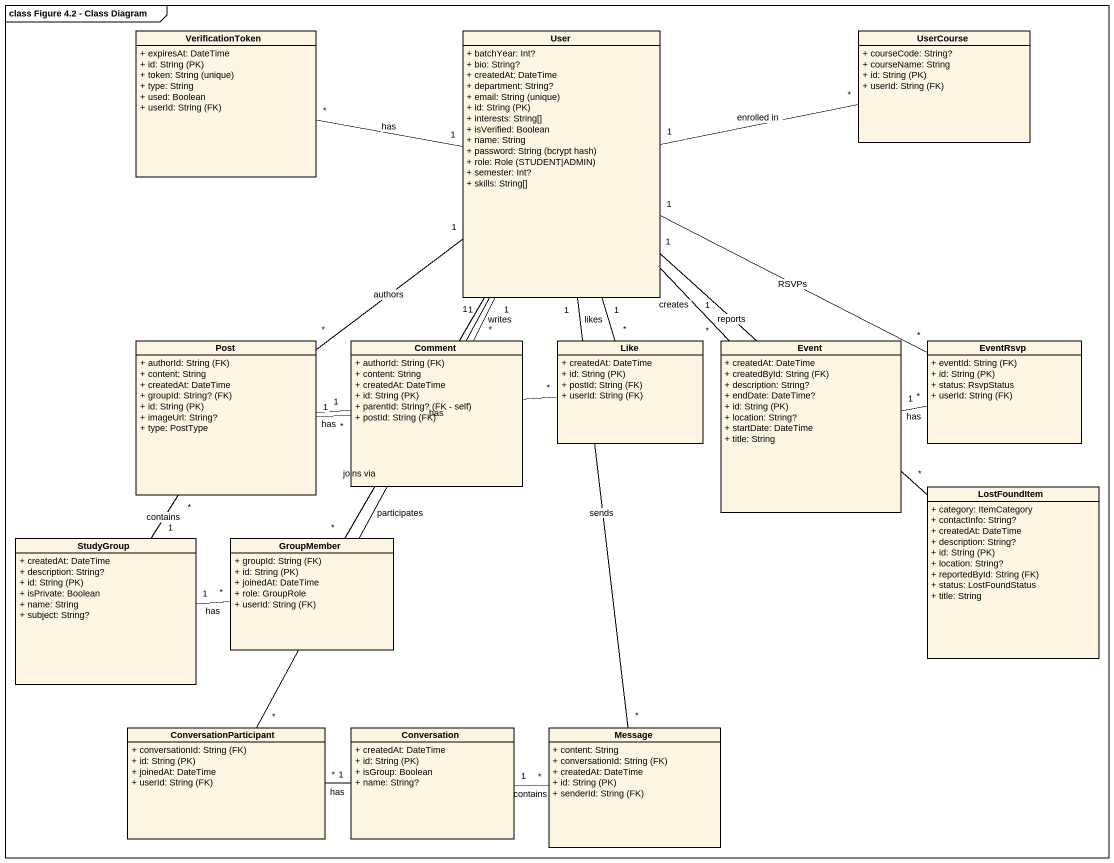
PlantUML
@startuml
mainframe class Figure 4.2 - Class Diagram
hide circle
hide empty members
skinparam classAttributeIconSize 0
class VerificationToken {
  + expiresAt: DateTime
  {field} + id: String (PK)
  {field} + token: String (unique)
  + type: String
  + used: Boolean
  {field} + userId: String (FK)
}
class User {
  + batchYear: Int?
  + bio: String?
  + createdAt: DateTime
  + department: String?
  {field} + email: String (unique)
  {field} + id: String (PK)
  + interests: String[]
  + isVerified: Boolean
  + name: String
  {field} + password: String (bcrypt hash)
  {field} + role: Role (STUDENT|ADMIN)
  + semester: Int?
  + skills: String[]
}
class UserCourse {
  + courseCode: String?
  + courseName: String
  {field} + id: String (PK)
  {field} + userId: String (FK)
}
class Post {
  {field} + authorId: String (FK)
  + content: String
  + createdAt: DateTime
  {field} + groupId: String? (FK)
  {field} + id: String (PK)
  + imageUrl: String?
  + type: PostType
}
class Comment {
  {field} + authorId: String (FK)
  + content: String
  + createdAt: DateTime
  {field} + id: String (PK)
  {field} + parentId: String? (FK - self)
  {field} + postId: String (FK)
}
class Like {
  + createdAt: DateTime
  {field} + id: String (PK)
  {field} + postId: String (FK)
  {field} + userId: String (FK)
}
class Event {
  + createdAt: DateTime
  {field} + createdById: String (FK)
  + description: String?
  + endDate: DateTime?
  {field} + id: String (PK)
  + location: String?
  + startDate: DateTime
  + title: String
}
class EventRsvp {
  {field} + eventId: String (FK)
  {field} + id: String (PK)
  + status: RsvpStatus
  {field} + userId: String (FK)
}
class LostFoundItem {
  + category: ItemCategory
  + contactInfo: String?
  + createdAt: DateTime
  + description: String?
  {field} + id: String (PK)
  + location: String?
  {field} + reportedById: String (FK)
  + status: LostFoundStatus
  + title: String
}
class StudyGroup {
  + createdAt: DateTime
  + description: String?
  {field} + id: String (PK)
  + isPrivate: Boolean
  + name: String
  + subject: String?
}
class GroupMember {
  {field} + groupId: String (FK)
  {field} + id: String (PK)
  + joinedAt: DateTime
  + role: GroupRole
  {field} + userId: String (FK)
}
class ConversationParticipant {
  {field} + conversationId: String (FK)
  {field} + id: String (PK)
  + joinedAt: DateTime
  {field} + userId: String (FK)
}
class Conversation {
  + createdAt: DateTime
  {field} + id: String (PK)
  + isGroup: Boolean
  + name: String?
}
class Message {
  + content: String
  {field} + conversationId: String (FK)
  + createdAt: DateTime
  {field} + id: String (PK)
  {field} + senderId: String (FK)
}
User "1" -left- "*" VerificationToken : has
User "1" -right- "*" UserCourse : enrolled in
User "1" -- "*" Post : authors
User "1" -- "*" Comment : writes
User "1" -- "*" Like : likes
User "1" -- "*" Event : creates
User "1" -right- "*" EventRsvp : RSVPs
User "1" -- "*" LostFoundItem : reports
User "1" -- "*" GroupMember : joins via
User "1" -- "*" ConversationParticipant : participates
User "1" -- "*" Message : sends
Post "1" -right- "*" Comment : has
Post "1" -right- "*" Like : has
Event "1" -right- "*" EventRsvp : has
StudyGroup "1" -up- "*" Post : contains
StudyGroup "1" -right- "*" GroupMember : has
Conversation "1" -left- "*" ConversationParticipant : has
Conversation "1" -right- "*" Message : contains
@enduml
